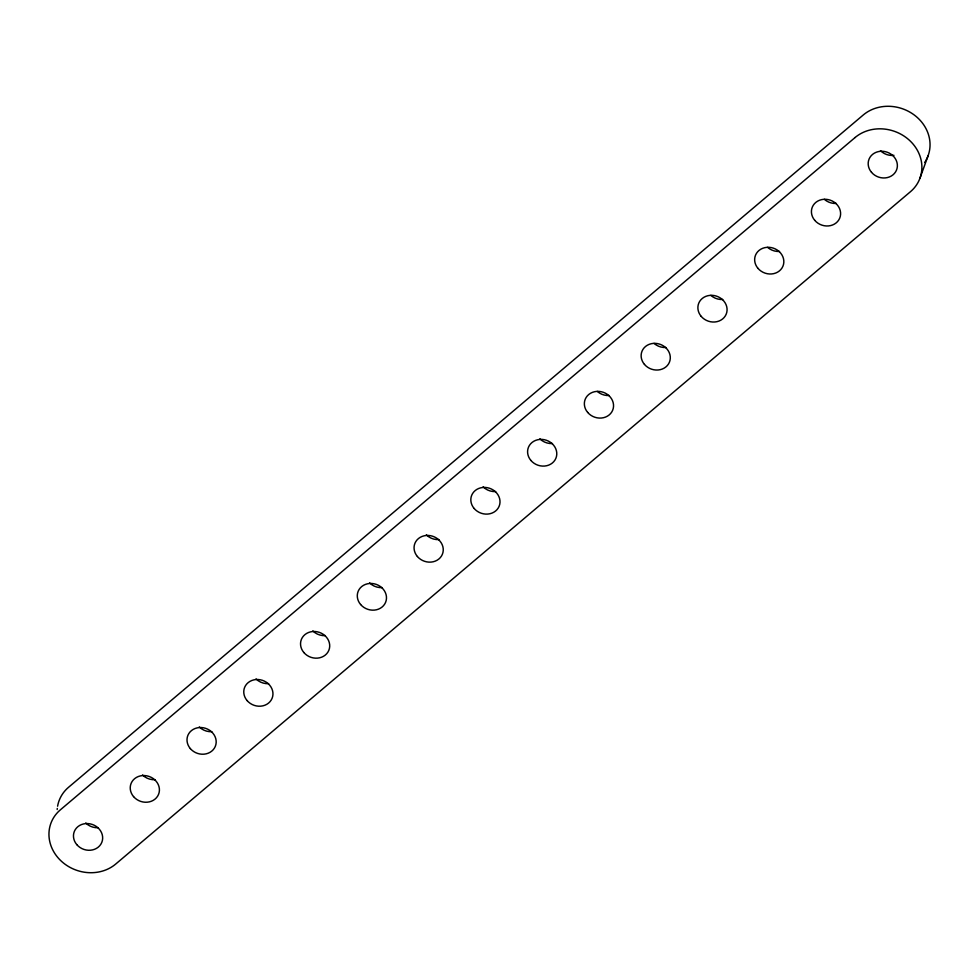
<?xml version="1.0" encoding="UTF-8"?>
<svg xmlns="http://www.w3.org/2000/svg" width="979" height="979" viewBox="0 0 979 979"><rect width="100%" height="100%" fill="white"/><g stroke="black" fill="none" stroke-linecap="round" stroke-linejoin="round"><path stroke-width="1.47" d="M919.979 178.141L928.141 155.612M57.186 809.523A39.588 35.268 19.9 0 1 57.284 808.409M57.59 806.206A39.588 35.268 19.9 0 1 68.554 787.287L863.27 114.971A39.588 35.268 19.9 0 1 913.909 114.739A39.588 35.268 19.9 0 1 925.791 160.629M925.216 161.584A39.588 35.268 19.9 0 1 924.617 162.514M98.328 827.72A14.783 13.168 19.9 0 1 85.76 822.984M155.086 779.7A14.783 13.168 19.9 0 1 142.53 774.964M211.856 731.68A14.783 13.168 19.9 0 1 199.3 726.944M268.625 683.648A14.783 13.168 19.9 0 1 256.057 678.924M325.383 635.628A14.783 13.168 19.9 0 1 312.827 630.904M382.153 587.608A14.783 13.168 19.9 0 1 369.597 582.872M438.91 539.588A14.783 13.168 19.9 0 1 426.354 534.852M495.68 491.568A14.783 13.168 19.9 0 1 483.124 486.832M552.45 443.548A14.783 13.168 19.9 0 1 539.894 438.812M609.207 395.516A14.783 13.168 19.9 0 1 597.312 391.416M665.977 347.496A14.783 13.168 19.9 0 1 654.082 343.396M722.747 299.476A14.783 13.168 19.9 0 1 710.852 295.377M779.504 251.456A14.783 13.168 19.9 0 1 767.609 247.344M836.274 203.436A14.783 13.168 19.9 0 1 824.379 199.324M893.949 155.331A14.783 13.168 19.9 0 1 880.488 150.68M855.108 137.513L60.392 809.817A39.588 35.268 19.9 0 0 60.417 860.308A39.588 35.268 19.9 0 0 115.73 864.029L910.446 191.713A39.588 35.268 19.9 0 0 910.421 141.221A39.588 35.268 19.9 0 0 855.108 137.513M76.79 844.632A14.783 13.168 19.9 0 0 101.743 842.515A14.783 13.168 19.9 0 0 85.662 823.608A14.783 13.168 19.9 0 0 76.79 844.632M133.56 796.612A14.783 13.168 19.9 0 0 158.5 794.495A14.783 13.168 19.9 0 0 142.42 775.588A14.783 13.168 19.9 0 0 133.56 796.612M190.33 748.592A14.783 13.168 19.9 0 0 215.27 746.475A14.783 13.168 19.9 0 0 199.19 727.568A14.783 13.168 19.9 0 0 190.33 748.592M247.087 700.572A14.783 13.168 19.9 0 0 272.04 698.455A14.783 13.168 19.9 0 0 255.947 679.548A14.783 13.168 19.9 0 0 247.087 700.572M303.857 652.54A14.783 13.168 19.9 0 0 328.797 650.423A14.783 13.168 19.9 0 0 312.717 631.528A14.783 13.168 19.9 0 0 303.857 652.54M360.615 604.52A14.783 13.168 19.9 0 0 385.567 602.403A14.783 13.168 19.9 0 0 369.487 583.496A14.783 13.168 19.9 0 0 360.615 604.52M417.384 556.5A14.783 13.168 19.9 0 0 442.337 554.383A14.783 13.168 19.9 0 0 426.244 535.476A14.783 13.168 19.9 0 0 417.384 556.5M474.154 508.48A14.783 13.168 19.9 0 0 499.094 506.363A14.783 13.168 19.9 0 0 483.014 487.456A14.783 13.168 19.9 0 0 474.154 508.48M530.912 460.46A14.783 13.168 19.9 0 0 555.864 458.343A14.783 13.168 19.9 0 0 539.784 439.436A14.783 13.168 19.9 0 0 530.912 460.46M587.681 412.44A14.783 13.168 19.9 0 0 612.634 410.323A14.783 13.168 19.9 0 0 596.541 391.416A14.783 13.168 19.9 0 0 587.681 412.44M644.451 364.408A14.783 13.168 19.9 0 0 669.391 362.291A14.783 13.168 19.9 0 0 653.311 343.396A14.783 13.168 19.9 0 0 644.451 364.408M701.209 316.388A14.783 13.168 19.9 0 0 726.161 314.271A14.783 13.168 19.9 0 0 710.081 295.364A14.783 13.168 19.9 0 0 701.209 316.388M757.979 268.368A14.783 13.168 19.9 0 0 782.919 266.251A14.783 13.168 19.9 0 0 766.838 247.344A14.783 13.168 19.9 0 0 757.979 268.368M814.748 220.348A14.783 13.168 19.9 0 0 839.688 218.231A14.783 13.168 19.9 0 0 823.608 199.324A14.783 13.168 19.9 0 0 814.748 220.348M871.506 172.328A14.783 13.168 19.9 0 0 896.458 170.211A14.783 13.168 19.9 0 0 880.378 151.304A14.783 13.168 19.9 0 0 871.506 172.328"/></g></svg>
